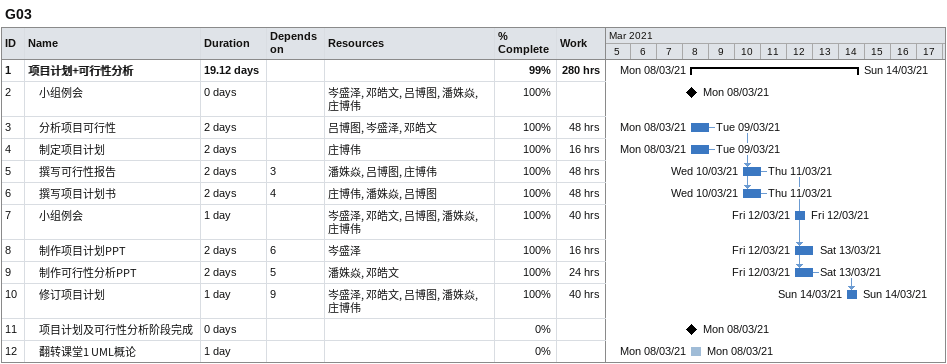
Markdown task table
G03

| ID | Level | Task | Duration | Start | Finish | Predecessors | Resources | % complete | Work (h) |
|---|---|---|---|---|---|---|---|---|---|
| 1 | 1 | **项目计划+可行性分析** | 19.12d | 2021-03-08 | 2021-03-14 |  |  | 99 | 280 |
| 2 | 2 | 小组例会 | 0d | 2021-03-08 | 2021-03-08 |  | 岑盛泽, 邓皓文, 吕博图, 潘姝焱, 庄博伟 | 100 |  |
| 3 | 2 | 分析项目可行性 | 2d | 2021-03-08 | 2021-03-09 |  | 吕博图, 岑盛泽, 邓皓文 | 100 | 48 |
| 4 | 2 | 制定项目计划 | 2d | 2021-03-08 | 2021-03-09 |  | 庄博伟 | 100 | 16 |
| 5 | 2 | 撰写可行性报告 | 2d | 2021-03-10 | 2021-03-11 | 3 | 潘姝焱, 吕博图, 庄博伟 | 100 | 48 |
| 6 | 2 | 撰写项目计划书 | 2d | 2021-03-10 | 2021-03-11 | 4 | 庄博伟, 潘姝焱, 吕博图 | 100 | 48 |
| 7 | 2 | 小组例会 | 1d | 2021-03-12 | 2021-03-12 |  | 岑盛泽, 邓皓文, 吕博图, 潘姝焱, 庄博伟 | 100 | 40 |
| 8 | 2 | 制作项目计划PPT | 2d | 2021-03-12 | 2021-03-13 | 6 | 岑盛泽 | 100 | 16 |
| 9 | 2 | 制作可行性分析PPT | 2d | 2021-03-12 | 2021-03-13 | 5 | 潘姝焱, 邓皓文 | 100 | 24 |
| 10 | 2 | 修订项目计划 | 1d | 2021-03-14 | 2021-03-14 | 9 | 岑盛泽, 邓皓文, 吕博图, 潘姝焱, 庄博伟 | 100 | 40 |
| 11 | 2 | 项目计划及可行性分析阶段完成 | 0d | 2021-03-08 | 2021-03-08 |  |  | 0 |  |
| 12 | 2 | 翻转课堂1 UML概论 | 1d | 2021-03-08 | 2021-03-08 |  |  | 0 |  |
